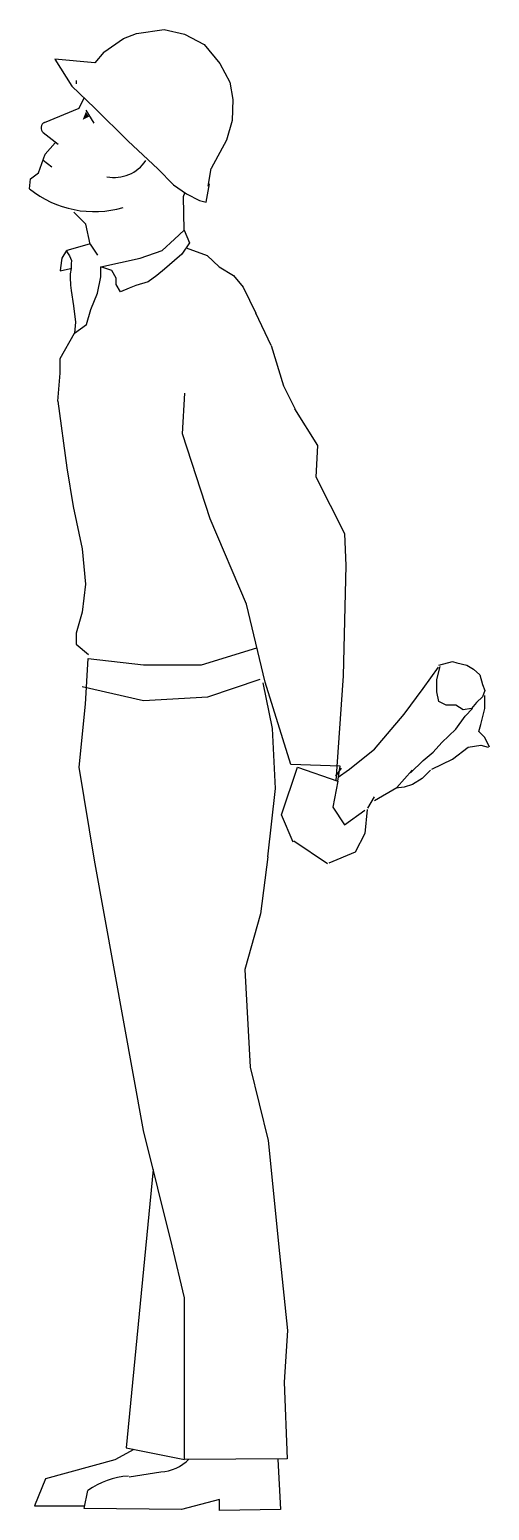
# Model space of a CAD drawing. Extents: x 15.68 to 16.22, y 3.4 to 5.14.
import ezdxf

# ---------------------------------------------------------------- set-up
doc = ezdxf.new("R2010")
doc.units = 0
doc.header["$LTSCALE"] = 100
doc.header["$MEASUREMENT"] = 0
doc.layers.add('P-PESSOA', color=2, linetype='CONTINUOUS')

msp = doc.modelspace()

# ---------------------------------------------------------------- linework, layer by layer
at = {"layer": 'P-PESSOA'}
for p, q in [((15.8092, 5.1366), (15.8418, 5.141)), ((15.8418, 5.141), (15.8657, 5.1357)), ((15.7709, 5.1144), (15.7938, 5.1304)), ((15.7938, 5.1304), (15.8092, 5.1366)), ((15.8657, 5.1357), (15.8888, 5.1233)), ((15.8888, 5.1233), (15.9073, 5.1012)), ((15.7601, 5.102), (15.7131, 5.1063)), ((15.7131, 5.1063), (15.7329, 5.0746)), ((15.7709, 5.1144), (15.7601, 5.102)), ((15.9073, 5.1012), (15.9188, 5.079)), ((15.7329, 5.0746), (15.7599, 5.049)), ((15.7383, 5.0813), (15.7383, 5.0773)), ((15.9188, 5.079), (15.9227, 5.0587)), ((15.7415, 5.0487), (15.7474, 5.0608)), ((15.9227, 5.0587), (15.9219, 5.0339)), ((15.701, 5.0317), (15.7415, 5.0487)), ((15.7495, 5.0461), (15.759, 5.0309)), ((15.7599, 5.049), (15.7992, 5.0098)), ((15.6994, 5.0198), (15.7171, 5.0061)), ((15.9219, 5.0339), (15.915, 5.0109)), ((15.7018, 4.9943), (15.7133, 5.0078)), ((15.7992, 5.0098), (15.8341, 4.9771)), ((15.915, 5.0109), (15.8971, 4.9777)), ((15.694, 4.9723), (15.7018, 4.9943)), ((15.6993, 4.9872), (15.7094, 4.9794)), ((15.6846, 4.9654), (15.694, 4.9723)), ((15.8341, 4.9771), (15.8526, 4.9585)), ((15.8934, 4.9569), (15.8971, 4.9777)), ((15.6834, 4.9536), (15.6846, 4.9654)), ((15.8526, 4.9585), (15.868, 4.9478)), ((15.8645, 4.9445), (15.8661, 4.9491)), ((15.8911, 4.9381), (15.8949, 4.9594)), ((15.8653, 4.9049), (15.8645, 4.9445)), ((15.868, 4.9478), (15.8834, 4.9399)), ((15.8834, 4.9399), (15.8911, 4.9381)), ((15.7494, 4.9121), (15.7355, 4.9261)), ((15.7547, 4.8884), (15.7494, 4.9121)), ((15.8537, 4.8945), (15.8653, 4.9049)), ((15.8653, 4.9049), (15.8716, 4.8901)), ((15.7267, 4.8809), (15.7212, 4.8719)), ((15.7535, 4.8887), (15.7273, 4.8809)), ((15.7273, 4.8809), (15.7273, 4.8796)), ((15.7273, 4.8796), (15.7303, 4.8747)), ((15.7547, 4.8884), (15.7633, 4.8755)), ((15.8136, 4.8722), (15.8395, 4.881)), ((15.8395, 4.881), (15.8537, 4.8945)), ((15.8716, 4.8901), (15.8626, 4.8766)), ((15.8676, 4.8841), (15.8922, 4.8753)), ((15.7212, 4.8719), (15.7199, 4.8607)), ((15.7303, 4.8747), (15.7328, 4.8691)), ((15.7328, 4.8691), (15.7322, 4.8655)), ((15.7322, 4.8655), (15.7322, 4.86)), ((15.7672, 4.862), (15.8136, 4.8722)), ((15.7672, 4.8501), (15.7672, 4.862)), ((15.7801, 4.8574), (15.7672, 4.862)), ((15.8537, 4.8693), (15.842, 4.8589)), ((15.8626, 4.8766), (15.8537, 4.8693)), ((15.8922, 4.8753), (15.9065, 4.862)), ((15.9065, 4.862), (15.9233, 4.8516)), ((15.7199, 4.8607), (15.7194, 4.8572)), ((15.7194, 4.8572), (15.7315, 4.86)), ((15.7322, 4.86), (15.731, 4.8537)), ((15.731, 4.8537), (15.731, 4.8494)), ((15.731, 4.8494), (15.7315, 4.8404)), ((15.7634, 4.8308), (15.7672, 4.8501)), ((15.7853, 4.8485), (15.7801, 4.8574)), ((15.7853, 4.8412), (15.7853, 4.8485)), ((15.8331, 4.8516), (15.8227, 4.8441)), ((15.842, 4.8589), (15.8331, 4.8516)), ((15.9233, 4.8516), (15.9348, 4.8381)), ((15.7315, 4.8404), (15.7322, 4.834)), ((15.7322, 4.834), (15.735, 4.816)), ((15.7556, 4.8116), (15.7634, 4.8308)), ((15.7905, 4.8324), (15.7853, 4.8412)), ((15.8007, 4.8368), (15.7905, 4.8324)), ((15.8084, 4.8397), (15.8007, 4.8368)), ((15.8227, 4.8441), (15.8084, 4.8397)), ((15.9348, 4.8381), (15.9496, 4.8072)), ((15.735, 4.816), (15.7375, 4.7967)), ((15.7504, 4.7939), (15.7556, 4.8116)), ((15.7375, 4.7967), (15.736, 4.7837)), ((15.736, 4.7837), (15.7504, 4.7939)), ((15.9678, 4.7694), (15.9496, 4.8072)), ((15.7195, 4.7539), (15.736, 4.7837)), ((15.9678, 4.7694), (15.9822, 4.7219)), ((15.7195, 4.7367), (15.7195, 4.7539)), ((15.7165, 4.7037), (15.7195, 4.7367)), ((15.8632, 4.6655), (15.8662, 4.713)), ((15.9822, 4.7219), (15.9955, 4.6952)), ((15.7165, 4.7037), (15.7273, 4.6253)), ((16.0224, 4.6516), (15.9953, 4.6947)), ((15.8957, 4.5652), (15.8632, 4.6655)), ((16.0207, 4.6144), (16.0224, 4.6516)), ((15.7273, 4.6253), (15.7346, 4.5797)), ((16.0542, 4.5475), (16.0207, 4.6144)), ((15.7346, 4.5797), (15.7454, 4.5299)), ((15.9385, 4.4647), (15.8957, 4.5652)), ((16.0558, 4.5104), (16.0542, 4.5475)), ((15.7454, 4.5299), (15.7491, 4.4886)), ((16.0526, 4.3806), (16.0558, 4.5104)), ((15.7491, 4.4886), (15.7454, 4.4554)), ((15.9605, 4.3729), (15.9385, 4.4647)), ((15.7454, 4.4554), (15.7383, 4.4306)), ((15.7383, 4.4306), (15.7383, 4.418)), ((15.7383, 4.418), (15.7528, 4.4056)), ((15.8856, 4.3933), (15.9508, 4.4133)), ((15.7491, 4.3471), (15.7521, 4.4011)), ((15.7521, 4.4011), (15.8173, 4.3933)), ((15.8173, 4.3933), (15.8856, 4.3933)), ((16.1624, 4.3762), (16.1664, 4.3914)), ((16.165, 4.3929), (16.1809, 4.3975)), ((16.1809, 4.3975), (16.1862, 4.3959)), ((16.1862, 4.3959), (16.198, 4.3929)), ((16.198, 4.3929), (16.2059, 4.3884)), ((15.8932, 4.3558), (15.9546, 4.3767)), ((16.044, 4.2569), (16.0526, 4.3806)), ((16.1466, 4.3656), (16.1644, 4.3906)), ((16.1624, 4.3687), (16.1624, 4.3762)), ((16.2059, 4.3884), (16.2132, 4.3816)), ((16.2132, 4.3816), (16.2165, 4.3702)), ((15.7453, 4.368), (15.8173, 4.3515)), ((15.969, 4.3184), (15.9584, 4.3724)), ((15.9907, 4.2762), (15.9605, 4.3729)), ((16.1241, 4.3353), (16.1466, 4.3656)), ((16.1624, 4.3619), (16.1624, 4.3687)), ((16.165, 4.3505), (16.1624, 4.3619)), ((16.2165, 4.3702), (16.2191, 4.3634)), ((16.2191, 4.3634), (16.2165, 4.3558)), ((16.2191, 4.3422), (16.2191, 4.3573)), ((15.7415, 4.2731), (15.7491, 4.3471)), ((15.8173, 4.3515), (15.8932, 4.3558)), ((16.1736, 4.3459), (16.165, 4.3505)), ((16.1848, 4.3459), (16.1736, 4.3459)), ((16.1934, 4.3406), (16.1848, 4.3459)), ((16.2033, 4.3422), (16.1934, 4.3406)), ((16.1961, 4.3331), (16.2046, 4.3422)), ((16.2092, 4.349), (16.2033, 4.3422)), ((16.2165, 4.3558), (16.2092, 4.349)), ((16.2145, 4.3232), (16.2191, 4.3422)), ((16.0892, 4.2944), (16.1241, 4.3353)), ((16.1848, 4.3179), (16.1961, 4.3331)), ((16.2119, 4.3149), (16.2145, 4.3232)), ((15.9728, 4.2479), (15.969, 4.3184)), ((16.1683, 4.302), (16.1848, 4.3179)), ((16.2191, 4.3081), (16.2119, 4.3149)), ((16.2244, 4.2967), (16.2191, 4.3081)), ((16.0582, 4.2694), (16.0892, 4.2944)), ((16.1466, 4.2808), (16.1584, 4.2906)), ((16.1584, 4.2906), (16.1683, 4.302)), ((16.1809, 4.2823), (16.1994, 4.2967)), ((16.1994, 4.2967), (16.2145, 4.299)), ((16.2145, 4.299), (16.2231, 4.2967)), ((15.7598, 4.1635), (15.7415, 4.2731)), ((15.9799, 4.2171), (15.9985, 4.2731)), ((16.0488, 4.2743), (15.9907, 4.2762)), ((15.9985, 4.2731), (16.0459, 4.2565)), ((16.0439, 4.2624), (16.0503, 4.2717)), ((16.0459, 4.2565), (16.0488, 4.2743)), ((16.0588, 4.2694), (16.0463, 4.2611)), ((16.1156, 4.249), (16.1334, 4.2694)), ((16.1314, 4.2664), (16.1466, 4.2808)), ((16.1551, 4.2694), (16.1453, 4.2596)), ((16.1565, 4.2709), (16.1809, 4.2823)), ((16.0459, 4.2565), (16.0402, 4.2259)), ((16.134, 4.2528), (16.1241, 4.2497)), ((16.1453, 4.2596), (16.134, 4.2528)), ((15.9638, 4.1675), (15.9728, 4.2479)), ((16.089, 4.2381), (16.081, 4.2249)), ((16.0892, 4.2338), (16.1156, 4.249)), ((16.1241, 4.2497), (16.1142, 4.2482)), ((15.9935, 4.1847), (15.9799, 4.2171)), ((16.0402, 4.2259), (16.0539, 4.2053)), ((16.0539, 4.2053), (16.0779, 4.2224)), ((16.0805, 4.2231), (16.0779, 4.1949)), ((15.9942, 4.1862), (16.0338, 4.1596)), ((16.0779, 4.1949), (16.0664, 4.1731)), ((15.9638, 4.1675), (15.955, 4.1004)), ((16.0664, 4.1731), (16.0355, 4.1602)), ((15.8172, 3.8457), (15.7598, 4.1635)), ((15.955, 4.1004), (15.9367, 4.0349)), ((15.9367, 4.0349), (15.9431, 3.92)), ((15.9431, 3.92), (15.9642, 3.8337)), ((15.8513, 3.7098), (15.8172, 3.8457)), ((15.9642, 3.8337), (15.9776, 3.7009)), ((15.8288, 3.7995), (15.7969, 3.472)), ((15.8655, 3.6485), (15.8513, 3.7098)), ((15.9776, 3.7009), (15.987, 3.6103)), ((15.8655, 3.4583), (15.8655, 3.6485)), ((15.987, 3.6103), (15.983, 3.5492)), ((15.983, 3.5492), (15.9865, 3.459)), ((15.8061, 3.4702), (15.7837, 3.4579)), ((15.7969, 3.472), (15.8655, 3.4583)), ((15.7837, 3.4579), (15.7019, 3.4356)), ((15.9865, 3.459), (15.8655, 3.4583)), ((15.9753, 3.4589), (15.9786, 3.3995)), ((15.7019, 3.4356), (15.6892, 3.4038)), ((15.8007, 3.4378), (15.8377, 3.4438)), ((15.7476, 3.4006), (15.7518, 3.4218)), ((15.6892, 3.4038), (15.7476, 3.4038)), ((15.8623, 3.3995), (15.7476, 3.4006)), ((15.9069, 3.4112), (15.8623, 3.3995)), ((15.9069, 3.3985), (15.9069, 3.4112)), ((15.9786, 3.3995), (15.9069, 3.3985))]:
    msp.add_line(p, q, dxfattribs=at)
for centre, radius, start, end in [((15.7037, 5.0253), 0.00698, 112.7948, 232.125), ((15.7831, 5.0113), 0.0443, 258.581, 326.6588), ((15.7592, 5.0472), 0.1204, 230.9706, 286.4782), ((15.8349, 3.4933), 0.0497, 273.2902, 316.2578), ((15.8074, 3.3412), 0.098, 94.5718, 124.5744)]:
    msp.add_arc(centre, radius, start, end, dxfattribs=at)
msp.add_solid([(15.7495, 5.0442), (15.7457, 5.0347), (15.7533, 5.0385)], dxfattribs=at)

doc.saveas('drawing.dxf')
